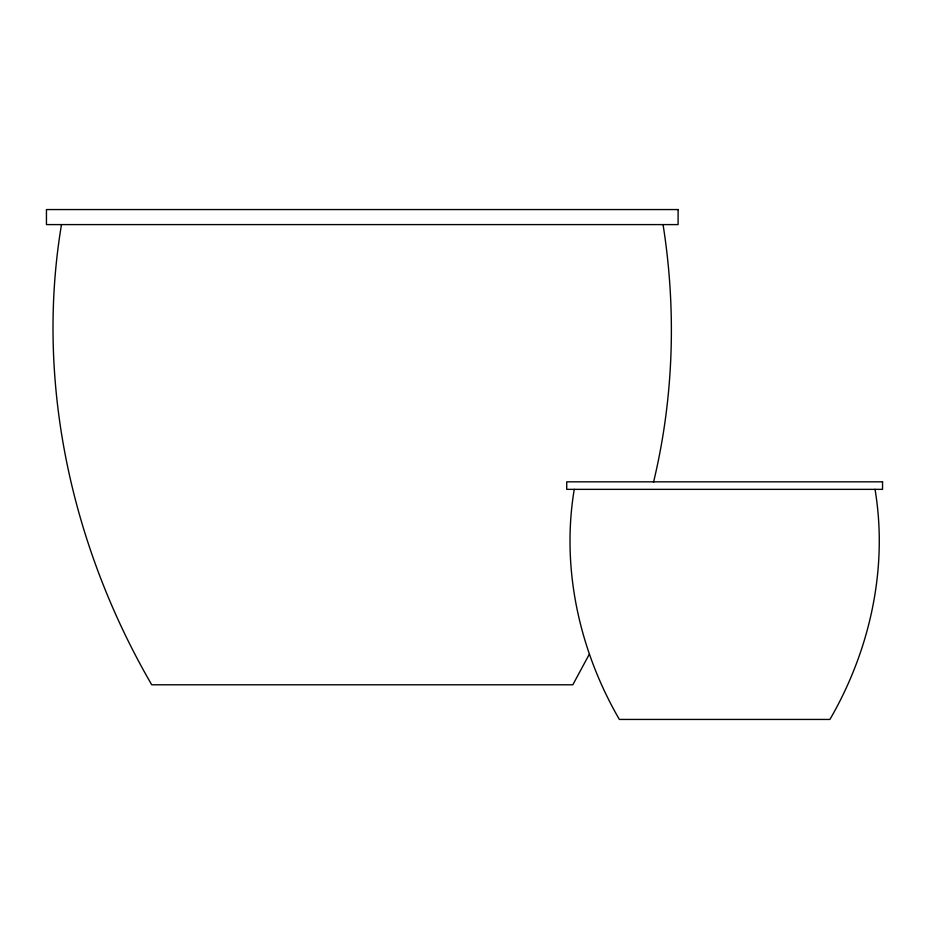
<?xml version="1.0" encoding="UTF-8"?>
<svg xmlns="http://www.w3.org/2000/svg" width="929" height="929" viewBox="0 0 929 929"><rect width="100%" height="100%" fill="white"/><g stroke="black" fill="none" stroke-linecap="round" stroke-linejoin="round"><path stroke-width="1.39" d="M61.488 224.597C35.07 382.597 71.788 547.076 151.729 684.789L572.821 684.789L589.346 654.155M574.25 489.351C561.035 568.351 579.394 650.59 619.364 719.441L829.911 719.441C869.881 650.59 888.24 568.351 875.025 489.351M653.482 482.383C673.78 398.204 676.579 310.065 663.051 224.597M678.1 209.559L46.45 209.559L46.45 224.597L678.1 224.597L678.1 209.559M882.55 481.826L566.725 481.826L566.725 489.351L882.55 489.351L882.55 481.826"/></g></svg>
